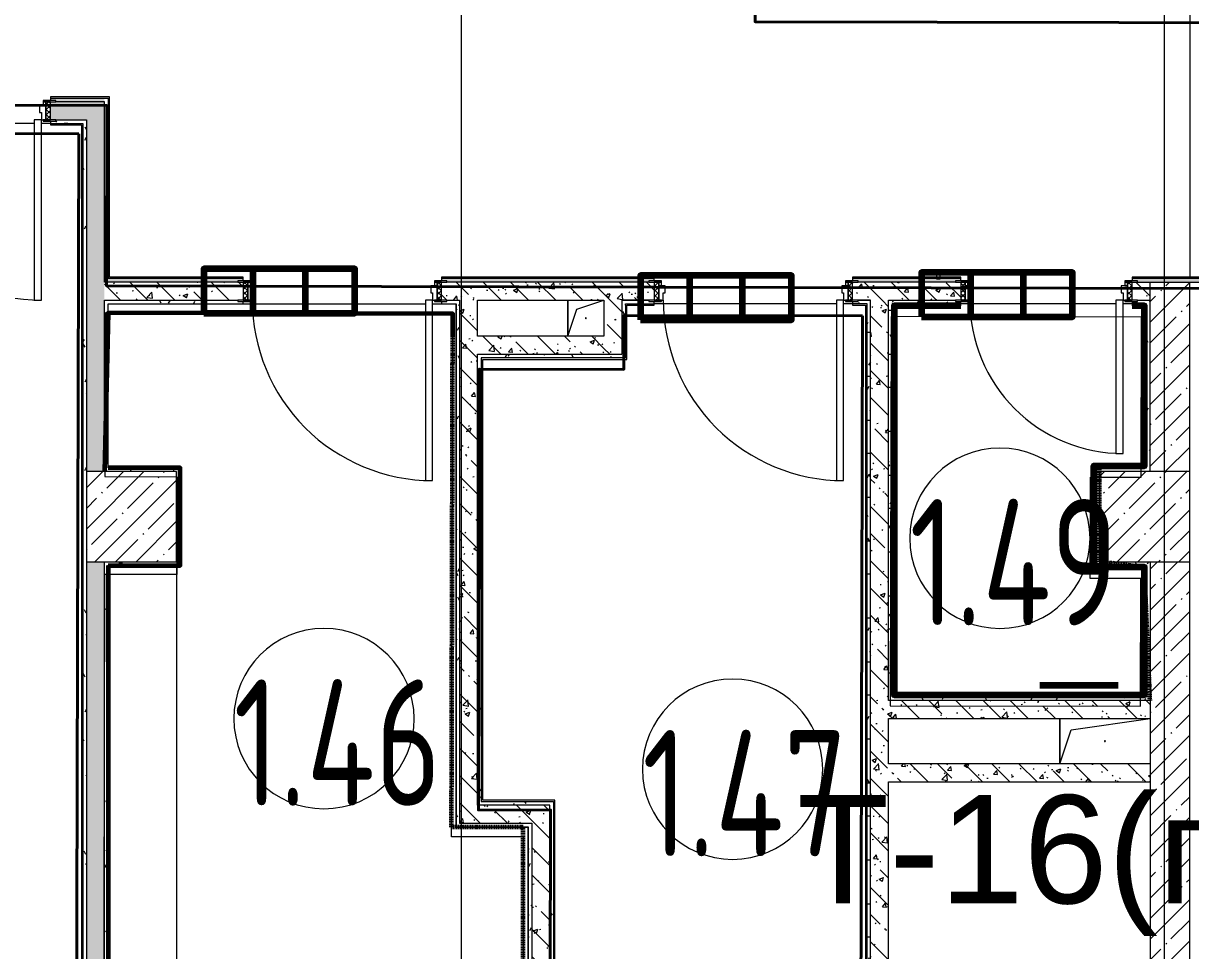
# Model space of a CAD drawing. Header units: millimetres. Extents: x -249154 to 415037, y -45458 to 354837.
# Drawn here: x 78295 to 84770, y 16307 to 21449 of the extents above; entities that cross this region are included whole.
import ezdxf

# ---------------------------------------------------------------- set-up
doc = ezdxf.new("R2010")
doc.units = ezdxf.units.MM
doc.linetypes.add('200_ШТРИХ__ш1_п0_6_', pattern=[320, 200, -120])
for name, color, linetype, lineweight in [('0) НЗ Ремонт штукатурка', 6, 'Continuous', 60), ('1) FK9 Плитка кухня', 102, 'Continuous', 40), ('3.3) Шпаклевка баз. фин. WD5-13', 160, 'Continuous', 140), ('501 заделка отвертсии ком', 5, 'Continuous', 158), ('666 покраска FK1', 211, 'Continuous', 60), ('818 плитка FK12', 142, 'Continuous', 158), ('923 Люки', 170, 'Continuous', 120), ('A-AREA-BNDY', 7, 'Continuous', 5), ('A-AREA-IDEN', 7, 'Continuous', 9), ('A-DOOR-2', 7, 'Continuous', 5), ('A-DOOR-FRAM-2', 7, 'Continuous', 5), ('A-FLOR', 7, 'Continuous', 9), ('A-GENM', 7, 'Continuous', 9), ('A-WALL', 7, 'Continuous', 5), ('I-WALL', 7, 'Continuous', 5), ('S-COLS', 7, 'Continuous', 9), ('S-COLS-1', 7, 'Continuous', 5), ('Оси', 7, 'Continuous', 9)]:
    doc.layers.add(name, color=color, linetype=linetype, lineweight=lineweight)
for name, color, linetype, lineweight, true_color in [('A-DOOR-1', 7, 'Continuous', 5, 0xc0c0c0), ('A-DOOR-FRAM-1', 7, 'Continuous', 5, 0xc0c0c0), ('A-WALL-1', 9, 'Continuous', 5, 0x808080), ('A-WALL-FNSH-1', 9, 'Continuous', 5, 0x808080)]:
    doc.layers.add(name, color=color, linetype=linetype, lineweight=lineweight, true_color=true_color)
doc.styles.get("Standard").update_dxf_attribs({"font": 'arial.ttf'})
doc.styles.add('СПДС', font='ГОСТ тип А.ttf', dxfattribs={"width": 0.9})
pattern_1 = [(135, (64.7, -136.06), (-150.8683, -150.8683), [213.36, -35.56, 7.112, -35.56]), (135, (64.7, 14.71), (-150.8683, -150.8683), []), (50, (64.7, -136.06), (255.05767, -22.3145), [26.67, -293.37]), (355, (64.7, -136.06), (-49.3404, 267.4791), [21.336, -234.696]), (100.451, (85.96, -137.92), (205.7195, 245.16356), [22.666, -249.326]), (46.184, (64.7, -64.94), (379.511, -58.86), [40.005, -440.055]), (96.636, (96.33, -69.85), (332.3634, 346.3991), [33.999, -373.989]), (351.184, (64.7, -64.94), (332.3669, 346.3953), [32.004, -352.044]), (21, (100.26, -82.72), (212.26017, -143.1711), [26.67, -293.37]), (326, (100.26, -82.72), (86.5224, 257.8632), [21.336, -234.696]), (71.451, (117.95, -94.65), (298.78395, 114.6901), [22.666, -249.326]), (37.5, (64.7, -136.06), (4.32385, 118.37751), [6.706, -225.146, 6.706, -231.546, -235.585]), (37.5, (64.7, -136.06), (4.32385, 118.37751), [-470.103, 6.706, -228.879]), (7.5, (64.7, -136.06), (93.54758, 140.2533), [6.706, -129.134, 6.706, -219.812, -89.789]), (7.5, (64.7, -136.06), (93.54758, 140.2533), [-362.356, 6.706, -83.083]), (327.5, (-14.6, -136.06), (189.82734, -8.02019), [6.706, -82.194, 6.706, -270.662, -368.046]), (327.5, (-14.6, -136.06), (189.82734, -8.02019), [-366.268, 6.706, -361.34]), (317.5, (-50.16, -136.06), (207.38114, 35.59764), [6.706, -108.864, 6.706, -177.495, -261.366]), (317.5, (-50.16, -136.06), (207.38114, 35.59764), [-299.771, 6.706, -254.66])]
pattern_2 = [(45, (64.7, -136.06), (-114.04925, 114.04925), []), (45, (178.75, -136.06), (-114.04925, 114.04925), [201.612, -40.322, 6.706, -33.617])]
pattern_3 = [(135, (1751.41, 114.685), (-14.14214, -14.14214), []), (225, (1751.41, 114.685), (14.14214, -14.14214), [])]
pattern_4 = [(45, (-371.384, 114.685), (-14.1421, 14.1421), []), (135, (-371.384, 114.685), (-14.1421, -14.1421), [])]
pattern_5 = [(0, (64.7, -136.06), (243.84, 60.96), [20.117, -162.763, 20.117, -162.763, -975.36]), (0, (64.7, -136.06), (243.84, 60.96), [-365.76, 20.117, -345.643, 20.117, -162.763, -426.72]), (0, (64.7, -136.06), (243.84, 60.96), [-914.4, 20.117, -101.803, 20.117, -284.683]), (120, (156.14, -105.58), (-174.71291, 180.691634), [20.117, -162.763, 20.117, -162.763, -975.36]), (120, (156.14, -105.58), (-174.71291, 180.691634), [-365.76, 20.117, -345.643, 20.117, -162.763, -426.72]), (120, (156.14, -105.58), (-174.71291, 180.691634), [-914.4, 20.117, -101.803, 20.117, -284.683]), (240, (186.62, 16.34), (-69.12709, -241.651634), [20.117, -162.763, 20.117, -162.763, -975.36]), (240, (186.62, 16.34), (-69.12709, -241.651634), [-365.76, 20.117, -345.643, 20.117, -162.763, -426.72]), (240, (186.62, 16.34), (-69.12709, -241.651634), [-914.4, 20.117, -101.803, 20.117, -284.683])]

# ---------------------------------------------------------------- blocks, each defined once
blk = doc.blocks.new('110_Дверь_СКБ_1Ст_Внутренняя1 - Д-11п 1100x2100h_кладовые _все__ коридор _между помещениями блока столовой__ моечные _все_ 2-32102277-Объем проектирования 1 этажа')
at = {"layer": 'A-DOOR-2'}
h = blk.add_hatch(dxfattribs=at)
h.set_pattern_fill('FP_44', color=256, style=0, pattern_type=2)
h.set_pattern_definition(pattern_3)
h.paths.add_polyline_path([(537.5, -50), (562.5, -50), (562.5, 50), (537.5, 50)])
at = {"layer": 'A-DOOR-FRAM-2'}
h = blk.add_hatch(dxfattribs=at)
h.set_pattern_fill('FP_45', color=256, style=0, pattern_type=2)
h.set_pattern_definition(pattern_4)
h.paths.add_polyline_path([(-512.5, -50), (-512.5, 50), (-537.5, 50), (-537.5, -50)])
at = {"layer": 'A-DOOR-1'}
for p, q in [((-487.5, 1050), (-487.5, 50)), ((-447.5, 1050), (-487.5, 1050)), ((-447.5, 50), (-447.5, 1050)), ((-487.5, 50), (-447.5, 50))]:
    blk.add_line(p, q, dxfattribs=at)
blk.add_arc((-487.5, 50), 1000, 360, 90, dxfattribs=at)
at = {"layer": 'A-DOOR-FRAM-1'}
for p, q in [((-497.5, 58), (-567.5, 58)), ((-567.5, 58), (-567.5, 50)), ((-567.5, 50), (-497.5, 50)), ((-512.5, 50), (-537.5, 50)), ((-537.5, 50), (-537.5, -50)), ((-487.5, 50), (-512.5, 50)), ((-512.5, 50), (-512.5, -30)), ((-512.5, -50), (-512.5, 50)), ((-497.5, 50), (-512.5, 50)), ((-512.5, 50), (-512.5, 49)), ((-512.5, 49), (-497.5, 49)), ((-497.5, 50), (-497.5, 58)), ((-497.5, 49), (-497.5, 50)), ((-487.5, 10), (-487.5, 50)), ((-477.5, 10), (-487.5, 10)), ((-477.5, -30), (-477.5, 10)), ((512.5, 10), (502.5, 10)), ((502.5, 10), (502.5, -30)), ((512.5, 50), (512.5, 10)), ((537.5, 50), (512.5, 50)), ((592.5, 58), (522.5, 58)), ((522.5, 58), (522.5, 50)), ((537.5, 50), (522.5, 50)), ((522.5, 50), (522.5, 49)), ((522.5, 50), (592.5, 50)), ((522.5, 49), (537.5, 49)), ((537.5, -30), (537.5, 50)), ((562.5, 50), (537.5, 50)), ((537.5, 50), (537.5, -50)), ((537.5, 49), (537.5, 50)), ((562.5, -50), (562.5, 50)), ((592.5, 50), (592.5, 58)), ((-497.5, -50), (-567.5, -50)), ((-567.5, -50), (-567.5, -58)), ((-567.5, -58), (-497.5, -58)), ((-537.5, -50), (-512.5, -50)), ((-512.5, -30), (-477.5, -30)), ((-497.5, -30), (-512.5, -30)), ((-512.5, -30), (-512.5, -50)), ((-512.5, -50), (-497.5, -50)), ((-497.5, -50), (-497.5, -30)), ((-497.5, -58), (-497.5, -50)), ((502.5, -30), (537.5, -30)), ((537.5, -30), (522.5, -30)), ((522.5, -30), (522.5, -50)), ((522.5, -50), (537.5, -50)), ((592.5, -50), (522.5, -50)), ((522.5, -50), (522.5, -58)), ((522.5, -58), (592.5, -58)), ((537.5, -50), (537.5, -30)), ((537.5, -50), (562.5, -50)), ((592.5, -58), (592.5, -50))]:
    blk.add_line(p, q, dxfattribs=at)
blk = doc.blocks.new('110_Дверь_СКБ_1Ст_Внутренняя1 - Д-11п 1100x2100h_кладовые _все__ коридор _между помещениями блока столовой__ моечные _все_ 2-V47-Объем проектирования 1 этажа')
at = {"layer": 'A-DOOR-2'}
h = blk.add_hatch(dxfattribs=at)
h.set_pattern_fill('FP_44', color=256, style=0, pattern_type=2)
h.set_pattern_definition(pattern_3)
h.paths.add_polyline_path([(537.5, 50), (537.5, -50), (562.5, -50), (562.5, 50)])
at = {"layer": 'A-DOOR-FRAM-2'}
h = blk.add_hatch(dxfattribs=at)
h.set_pattern_fill('FP_45', color=256, style=0, pattern_type=2)
h.set_pattern_definition(pattern_4)
h.paths.add_polyline_path([(-512.5, 50), (-537.5, 50), (-537.5, -50), (-512.5, -48.8), (-512.5, -32.4)])
at = {"layer": 'A-DOOR-1'}
for p, q in [((-487.5, 1050), (-487.5, 50)), ((-447.5, 1050), (-487.5, 1050)), ((-447.5, 50), (-447.5, 1050)), ((-487.5, 50), (-447.5, 50))]:
    blk.add_line(p, q, dxfattribs=at)
blk.add_arc((-487.5, 50), 1000, 360, 90, dxfattribs=at)
at = {"layer": 'A-DOOR-FRAM-1'}
for p, q in [((-497.5, 58), (-567.5, 58)), ((-567.5, 58), (-567.5, 50)), ((-567.5, 50), (-497.5, 50)), ((-512.5, 50), (-537.5, 50)), ((-537.5, 50), (-537.5, -50)), ((-487.5, 50), (-512.5, 50)), ((-512.5, 50), (-512.5, -30)), ((-512.5, -50), (-512.5, 50)), ((-497.5, 50), (-512.5, 50)), ((-512.5, 50), (-512.5, 49)), ((-512.5, 49), (-497.5, 49)), ((-497.5, 50), (-497.5, 58)), ((-497.5, 49), (-497.5, 50)), ((-487.5, 10), (-487.5, 50)), ((-477.5, 10), (-487.5, 10)), ((-477.5, -30), (-477.5, 10)), ((512.5, 10), (502.5, 10)), ((502.5, 10), (502.5, -30)), ((512.5, 50), (512.5, 10)), ((537.5, 50), (512.5, 50)), ((592.5, 58), (522.5, 58)), ((522.5, 58), (522.5, 50)), ((537.5, 50), (522.5, 50)), ((522.5, 50), (522.5, 49)), ((522.5, 50), (592.5, 50)), ((522.5, 49), (537.5, 49)), ((537.5, -30), (537.5, 50)), ((562.5, 50), (537.5, 50)), ((537.5, 50), (537.5, -50)), ((537.5, 49), (537.5, 50)), ((562.5, -50), (562.5, 50)), ((592.5, 50), (592.5, 58)), ((-497.5, -50), (-567.5, -50)), ((-567.5, -50), (-567.5, -58)), ((-567.5, -58), (-497.5, -58)), ((-537.5, -50), (-512.5, -50)), ((-512.5, -30), (-477.5, -30)), ((-497.5, -30), (-512.5, -30)), ((-512.5, -30), (-512.5, -50)), ((-512.5, -50), (-497.5, -50)), ((-497.5, -50), (-497.5, -30)), ((-497.5, -58), (-497.5, -50)), ((502.5, -30), (537.5, -30)), ((537.5, -30), (522.5, -30)), ((522.5, -30), (522.5, -50)), ((522.5, -50), (537.5, -50)), ((592.5, -50), (522.5, -50)), ((522.5, -50), (522.5, -58)), ((522.5, -58), (592.5, -58)), ((537.5, -50), (537.5, -30)), ((537.5, -50), (562.5, -50)), ((592.5, -58), (592.5, -50))]:
    blk.add_line(p, q, dxfattribs=at)
blk = doc.blocks.new('110_Дверь_СКБ_1Ст_Внутренняя1 - Д-7_п__950x2100h_Туалет-V79-Объем проектирования 1 этажа')
at = {"layer": 'A-DOOR-2'}
h = blk.add_hatch(dxfattribs=at)
h.set_pattern_fill('FP_48', color=256, style=0, pattern_type=2)
h.set_pattern_definition([(135, (1826.41, 114.685), (-14.14214, -14.14214), []), (225, (1826.41, 114.685), (14.14214, -14.14214), [])])
h.paths.add_polyline_path([(462.5, 50), (462.5, -50), (487.5, -50), (487.5, 50)])
at = {"layer": 'A-DOOR-FRAM-2'}
h = blk.add_hatch(dxfattribs=at)
h.set_pattern_fill('FP_49', color=256, style=0, pattern_type=2)
h.set_pattern_definition([(45, (-296.384, 114.685), (-14.1421, 14.1421), []), (135, (-296.384, 114.685), (-14.1421, -14.1421), [])])
h.paths.add_polyline_path([(-462.5, 50), (-462.5, -50), (-437.5, -50), (-437.5, 50), (-455.9, 50)])
at = {"layer": 'A-DOOR-1'}
for p, q in [((-412.5, 900), (-412.5, 50)), ((-372.5, 900), (-412.5, 900)), ((-372.5, 50), (-372.5, 900)), ((-412.5, 50), (-372.5, 50))]:
    blk.add_line(p, q, dxfattribs=at)
blk.add_arc((-412.5, 50), 850, 360, 90, dxfattribs=at)
at = {"layer": 'A-DOOR-FRAM-1'}
for p, q in [((-422.5, 58), (-492.5, 58)), ((-492.5, 58), (-492.5, 50)), ((-492.5, 50), (-422.5, 50)), ((-437.5, 50), (-462.5, 50)), ((-462.5, 50), (-462.5, -50)), ((-412.5, 50), (-437.5, 50)), ((-437.5, 50), (-437.5, -30)), ((-437.5, -50), (-437.5, 50)), ((-422.5, 50), (-437.5, 50)), ((-437.5, 50), (-437.5, 49)), ((-437.5, 49), (-422.5, 49)), ((-422.5, 50), (-422.5, 58)), ((-422.5, 49), (-422.5, 50)), ((-412.5, 10), (-412.5, 50)), ((-402.5, 10), (-412.5, 10)), ((-402.5, -30), (-402.5, 10)), ((437.5, 10), (427.5, 10)), ((427.5, 10), (427.5, -30)), ((437.5, 50), (437.5, 10)), ((462.5, 50), (437.5, 50)), ((517.5, 58), (447.5, 58)), ((447.5, 58), (447.5, 50)), ((462.5, 50), (447.5, 50)), ((447.5, 50), (447.5, 49)), ((447.5, 50), (517.5, 50)), ((447.5, 49), (462.5, 49)), ((462.5, -30), (462.5, 50)), ((487.5, 50), (462.5, 50)), ((462.5, 50), (462.5, -50)), ((462.5, 49), (462.5, 50)), ((487.5, -50), (487.5, 50)), ((517.5, 50), (517.5, 58)), ((-422.5, -50), (-492.5, -50)), ((-492.5, -50), (-492.5, -58)), ((-492.5, -58), (-422.5, -58)), ((-462.5, -50), (-437.5, -50)), ((-437.5, -30), (-402.5, -30)), ((-422.5, -30), (-437.5, -30)), ((-437.5, -30), (-437.5, -50)), ((-437.5, -50), (-422.5, -50)), ((-422.5, -50), (-422.5, -30)), ((-422.5, -58), (-422.5, -50)), ((427.5, -30), (462.5, -30)), ((462.5, -30), (447.5, -30)), ((447.5, -30), (447.5, -50)), ((447.5, -50), (462.5, -50)), ((517.5, -50), (447.5, -50)), ((447.5, -50), (447.5, -58)), ((447.5, -58), (517.5, -58)), ((462.5, -50), (462.5, -30)), ((462.5, -50), (487.5, -50)), ((517.5, -58), (517.5, -50))]:
    blk.add_line(p, q, dxfattribs=at)
blk = doc.blocks.new('GM_Отверстие прямоугольное _в плите_ - Отверстие-V123-Объем проектирования 1 этажа')
at = {"layer": 'A-GENM'}
for p, q in [((-250, -125), (-250, 125)), ((-250, 125), (-250, -125)), ((-187.5, 62.5), (250, 125)), ((-250, -125), (-187.5, 62.5))]:
    blk.add_line(p, q, dxfattribs=at)
for start, end in [(360, 180), (180, 360)]:
    blk.add_arc((0, 0), 2.5, start, end, dxfattribs=at)
blk = doc.blocks.new('BSC_Колонна _Прямоугольная - 500х500-V134-Объем проектирования 1 этажа')
at = {"layer": 'S-COLS-1'}
h = blk.add_hatch(dxfattribs=at)
h.set_pattern_fill('FP_136', color=256, style=0, pattern_type=2)
h.set_pattern_definition([(45, (-78830, -18850), (-114.04925, 114.04925), []), (45, (-78715.95, -18850), (-114.04925, 114.04925), [201.613, -40.323, 6.706, -33.617])])
h.paths.add_polyline_path([(-250, -250), (250, -250), (250, 250), (-250, 250), (-250, -101)])
for p, q in [((250, 250), (-250, 250)), ((-250, 250), (-250, -250)), ((250, -250), (250, 250)), ((-250, -250), (250, -250))]:
    blk.add_line(p, q, dxfattribs=at)
blk = doc.blocks.new('BSC_Колонна _Прямоугольная - 500х500-V135-Объем проектирования 1 этажа')
at = {"layer": 'S-COLS-1'}
h = blk.add_hatch(dxfattribs=at)
h.set_pattern_fill('FP_137', color=256, style=0, pattern_type=2)
h.set_pattern_definition([(45, (-84450, -18850), (-114.04925, 114.04925), []), (45, (-84335.95, -18850), (-114.04925, 114.04925), [201.613, -40.323, 6.706, -33.617])])
h.paths.add_polyline_path([(-250, -250), (250, -250), (250, 250), (-250, 250), (-250, 222.4)])
for p, q in [((250, 250), (-250, 250)), ((-250, 250), (-250, -250)), ((250, -250), (250, 250)), ((-250, -250), (250, -250))]:
    blk.add_line(p, q, dxfattribs=at)
blk = doc.blocks.new('GM_Отверстие прямоугольное _в плите_ - Отверстие-V198-Объем проектирования 1 этажа')
at = {"layer": 'A-GENM'}
for p, q in [((-100, -100), (-100, 100)), ((-100, 100), (-100, -100)), ((-50, 50), (100, 100)), ((-100, -100), (-50, 50))]:
    blk.add_line(p, q, dxfattribs=at)
for start, end in [(360, 180), (180, 360)]:
    blk.add_arc((0, 0), 2.5, start, end, dxfattribs=at)
blk = doc.blocks.new('Марка_Помещения - Номер-25198446-Объем проектирования 1 этажа')
at = {"layer": 'A-AREA-IDEN'}
for start, end in [(360, 180), (180, 360)]:
    blk.add_arc((0, 0), 2.5, start, end, dxfattribs=at)

msp = doc.modelspace()

# ---------------------------------------------------------------- hatches: boundary and pattern name
at = {"layer": 'I-WALL'}
h = msp.add_hatch(dxfattribs=at)
h.set_pattern_fill('FP_191', color=256, style=0, pattern_type=2)
h.set_pattern_definition(pattern_5)
h.paths.add_polyline_path([(78644.5, 21013.9), (78744.5, 21013.9), (78744.5, 21033.9), (78444.5, 21033.9), (78444.5, 21021.9), (78474.5, 21021.9), (78474.5, 21013.9), (78624.5, 21013.9)])
h.paths.add_polyline_path([(76333.1, 21013.9), (77314.5, 21013.9), (77314.5, 21021.9), (77344.5, 21021.9), (77344.5, 21033.9), (76234.5, 21033.9), (76234.5, 21021.9), (76239.5, 21021.9), (76239.5, 21013.9)])
h.paths.add_polyline_path([(71949.1, 21013.9), (74779.5, 21013.9), (74779.5, 21021.9), (74784.5, 21021.9), (74784.5, 21033.9), (70274.7, 21033.9), (70274.7, 21021.9), (70279.7, 21021.9), (70279.7, 21013.9), (71633.6, 21013.9)])
h.paths.add_polyline_path([(68499.7, 21013.9), (69119.7, 21013.9), (69119.7, 21021.9), (69124.7, 21021.9), (69124.7, 21033.9), (68359.7, 21033.9), (68359.7, 21021.9), (68364.7, 21021.9), (68364.7, 21013.9), (68479.7, 21013.9)])
h.paths.add_polyline_path([(67025.6, 21013.9), (67204.7, 21014.1), (67204.7, 21021.9), (67209.7, 21021.9), (67209.7, 21033.9), (66324.7, 21033.9), (66324.7, 21013.9), (66844.7, 21013.9)])
h = msp.add_hatch(dxfattribs=at)
h.set_pattern_fill('FP_41', color=256, style=0, pattern_type=2)
h.set_pattern_definition(pattern_1)
h.paths.add_polyline_path([(78474.5, 20913.9), (78644.5, 20913.9), (78644.5, 21013.9), (78444.5, 21013.9), (78444.5, 20913.9)])
h.paths.add_polyline_path([(76239.5, 20913.9), (77344.5, 20913.9), (77344.5, 21013.9), (76209.5, 21013.9), (76209.5, 20913.9), (76234.5, 20913.9)])
h.paths.add_polyline_path([(70274.7, 20913.9), (70374.7, 20913.9), (70374.7, 21013.9), (70249.7, 21013.8), (70249.7, 20913.9)])
h.paths.add_polyline_path([(70874.7, 20913.9), (74809.5, 20913.9), (74809.5, 21013.9), (70874.7, 21013.9), (70874.7, 20928.2)])
h.paths.add_polyline_path([(69149.7, 20913.9), (69149.7, 21013.9), (68334.7, 21013.9), (68334.7, 20913.9), (69124.7, 20913.9)])
h = msp.add_hatch(dxfattribs=at)
h.set_pattern_fill('FP_41', color=256, style=0, pattern_type=2)
h.set_pattern_definition(pattern_1)
h.paths.add_polyline_path([(78644.5, 15013.9), (78644.7, 15014.7), (78644.7, 15513.9), (78744.5, 15513.9), (78744.5, 18463.9), (78644.7, 18463.9), (78644.7, 18963.9), (78744.5, 18963.9), (78744.5, 21013.9), (78644.5, 21013.9), (78644.5, 15189.3)])
h = msp.add_hatch(dxfattribs=at)
h.set_pattern_fill('FP_191', color=256, style=0, pattern_type=2)
h.set_pattern_definition(pattern_5)
h.paths.add_polyline_path([(78744.5, 20033.9), (78764.5, 20033.9), (78764.5, 21033.9), (78744.5, 21033.9), (78744.5, 20041.9)])
h = msp.add_hatch(dxfattribs=at)
h.set_pattern_fill('FP_191', color=256, style=0, pattern_type=2)
h.set_pattern_definition(pattern_5)
h.paths.add_polyline_path([(78624.5, 20893.9), (78624.4, 20913.9), (78474.5, 20913.9), (78474.5, 20905.9), (78444.5, 20905.9), (78444.5, 20893.9), (78624.5, 20893.9)])
h.paths.add_polyline_path([(77106.8, 20893.9), (77344.5, 20893.9), (77344.5, 20905.9), (77314.5, 20905.9), (77314.5, 20913.9), (76864.2, 20913.9), (76864.2, 20893.9), (76884.5, 20893.9)])
h = msp.add_hatch(dxfattribs=at)
h.set_pattern_fill('FP_191', color=256, style=0, pattern_type=2)
h.set_pattern_definition(pattern_5)
h.paths.add_polyline_path([(78644.5, 15833.9), (78644.5, 20913.9), (78624.5, 20913.9), (78624.5, 15833.9)])
h = msp.add_hatch(dxfattribs=at)
h.set_pattern_fill('FP_191', color=256, style=0, pattern_type=2)
h.set_pattern_definition(pattern_5)
h.paths.add_polyline_path([(86734.7, 20013.9), (86854.7, 20013.9), (86854.7, 20033.9), (86734.7, 20033.9), (86734.7, 20023.9)])
h.paths.add_polyline_path([(85404.3, 20013.9), (85634.7, 20013.9), (85632.5, 20033.9), (84444.7, 20033.9), (84444.7, 20021.9), (84474.7, 20021.9), (84474.7, 20013.9), (85274.7, 20013.9)])
h.paths.add_polyline_path([(83289.8, 20013.9), (83464.7, 20014.9), (83464.7, 20021.9), (83494.7, 20021.9), (83494.7, 20033.9), (82894.7, 20033.9), (82894.7, 20021.9), (82924.7, 20021.9), (82924.7, 20013.9), (83094.7, 20013.9)])
h.paths.add_polyline_path([(81764.7, 20013.9), (81764.7, 20021.9), (81794.7, 20021.9), (81794.7, 20033.9), (80614.7, 20033.9), (80614.7, 20021.9), (80644.7, 20021.9), (80644.7, 20013.9), (81614.7, 20013.9)])
h.paths.add_polyline_path([(79169.8, 20013.9), (79484.7, 20014.7), (79484.7, 20021.9), (79514.7, 20021.9), (79514.7, 20033.9), (78744.5, 20033.9), (78744.5, 20013.9), (79000.5, 20013.9)])
h = msp.add_hatch(dxfattribs=at)
h.set_pattern_fill('FP_41', color=256, style=0, pattern_type=2)
h.set_pattern_definition(pattern_1)
h.paths.add_polyline_path([(80644.7, 19913.9), (81514.7, 19913.9), (81514.7, 20013.9), (80614.7, 20013.9), (80614.7, 19913.9)])
h.paths.add_polyline_path([(79484.7, 19913.9), (79514.7, 19913.9), (79514.7, 20013.9), (78744.5, 20013.9), (78744.5, 19913.9), (79164.7, 19913.9)])
h = msp.add_hatch(dxfattribs=at)
h.set_pattern_fill('FP_41', color=256, style=0, pattern_type=2)
h.set_pattern_definition(pattern_1)
h.paths.add_polyline_path([(81514.7, 19613.9), (81614.7, 19613.9), (81614.7, 20013.9), (81514.7, 20013.9), (81514.7, 19713.9)])
h = msp.add_hatch(dxfattribs=at)
h.set_pattern_fill('FP_41', color=256, style=0, pattern_type=2)
h.set_pattern_definition(pattern_1)
h.paths.add_polyline_path([(84544.7, 19913.9), (84544.7, 20013.9), (84444.7, 20012.1), (84444.7, 19913.9), (84524.7, 19913.9)])
h.paths.add_polyline_path([(83464.7, 19913.9), (83494.7, 19913.9), (83494, 20013.9), (82894.7, 20013.9), (82894.7, 19913.9), (83296, 19913.9)])
h.paths.add_polyline_path([(81614.7, 19913.9), (81794.7, 19913.9), (81794.7, 20013.9), (81614.7, 20013.9), (81614.7, 19996.3)])
h = msp.add_hatch(dxfattribs=at)
h.set_pattern_fill('FP_1', color=256, style=0, pattern_type=2)
h.set_pattern_definition(pattern_2)
h.paths.add_polyline_path([(84764.7, 18963.9), (84764.7, 20013.9), (84544.7, 20013.9), (84544.7, 18963.9), (84711.2, 18963.9)])
h = msp.add_hatch(dxfattribs=at)
h.set_pattern_fill('FP_191', color=256, style=0, pattern_type=2)
h.set_pattern_definition(pattern_5)
h.paths.add_polyline_path([(78744.5, 19913.9), (78764.5, 19893.9), (78764.5, 19913.9), (78755.6, 19913.9)])
h.paths.add_polyline_path([(78744.5, 18963.9), (78764.5, 18963.9), (78763.6, 19893.9), (78744.5, 19913.9), (78744.5, 18983.9)])
h = msp.add_hatch(dxfattribs=at)
h.set_pattern_fill('FP_191', color=256, style=0, pattern_type=2)
h.set_pattern_definition(pattern_5)
h.paths.add_polyline_path([(79164.7, 19893.9), (79514.7, 19893.9), (79514.7, 19905.9), (79484.7, 19905.9), (79484.7, 19913.9), (78764.5, 19913.9), (78764.5, 19893.9), (78970, 19893.9)])
h.paths.add_polyline_path([(80644.7, 19893.9), (80693.7, 19893.9), (80694.6, 19913.9), (80644.7, 19913.9), (80644.7, 19905.9), (80614.7, 19905.9), (80614.7, 19893.9)])
h = msp.add_hatch(dxfattribs=at)
h.set_pattern_fill('FP_191', color=256, style=0, pattern_type=2)
h.set_pattern_definition(pattern_5)
h.paths.add_polyline_path([(80714.7, 17013.9), (80714.7, 19913.9), (80694.7, 19913.9), (80694.7, 17013.9)])
h = msp.add_hatch(dxfattribs=at)
h.set_pattern_fill('FP_41', color=256, style=0, pattern_type=2)
h.set_pattern_definition(pattern_1)
h.paths.add_polyline_path([(80714.7, 17113.9), (80814.7, 17113.9), (80814.7, 19913.9), (80714.7, 19913.9), (80714.7, 17133.9)])
h = msp.add_hatch(dxfattribs=at)
h.set_pattern_fill('FP_191', color=256, style=0, pattern_type=2)
h.set_pattern_definition(pattern_5)
h.paths.add_polyline_path([(81634.7, 19593.9), (81634.7, 19913.9), (81614.7, 19913.9), (81614.7, 19593.9)])
h = msp.add_hatch(dxfattribs=at)
h.set_pattern_fill('FP_191', color=256, style=0, pattern_type=2)
h.set_pattern_definition(pattern_5)
h.paths.add_polyline_path([(81655.6, 19893.9), (81794.7, 19893.9), (81794.7, 19905.9), (81764.7, 19905.9), (81764.7, 19913.9), (81634.7, 19913.9), (81635.3, 19893.9)])
h.paths.add_polyline_path([(82974.7, 19893.9), (82974.6, 19913.9), (82924.7, 19913.9), (82923.5, 19905.9), (82894.7, 19905.9), (82894.7, 19893.9), (82966.7, 19893.9)])
h = msp.add_hatch(dxfattribs=at)
h.set_pattern_fill('FP_191', color=256, style=0, pattern_type=2)
h.set_pattern_definition(pattern_5)
h.paths.add_polyline_path([(82994.7, 15133.9), (82994.7, 19913.9), (82974.7, 19913.9), (82974.7, 15133.9)])
h = msp.add_hatch(dxfattribs=at)
h.set_pattern_fill('FP_41', color=256, style=0, pattern_type=2)
h.set_pattern_definition(pattern_1)
h.paths.add_polyline_path([(82994.7, 15113.9), (83094.7, 15113.9), (83094.7, 19913.9), (82994.7, 19913.9), (82994.7, 15133.9)])
h = msp.add_hatch(dxfattribs=at)
h.set_pattern_fill('FP_191', color=256, style=0, pattern_type=2)
h.set_pattern_definition(pattern_5)
h.paths.add_polyline_path([(83094.7, 19893.9), (83494.7, 19893.9), (83494.7, 19905.9), (83464.7, 19905.9), (83464.7, 19913.9), (83094.7, 19913.9)])
h.paths.add_polyline_path([(84524.7, 19893.9), (84544.7, 19893.9), (84544.7, 19913.9), (84474.7, 19913.9), (84474.7, 19905.9), (84444.7, 19905.9), (84444.7, 19893.9), (84524.1, 19893.9)])
h = msp.add_hatch(dxfattribs=at)
h.set_pattern_fill('FP_191', color=256, style=0, pattern_type=2)
h.set_pattern_definition(pattern_5)
h.paths.add_polyline_path([(83094.7, 17693.9), (83114.7, 17693.9), (83114.7, 19893.9), (83094.7, 19893.9), (83094.7, 17701)])
h = msp.add_hatch(dxfattribs=at)
h.set_pattern_fill('FP_191', color=256, style=0, pattern_type=2)
h.set_pattern_definition(pattern_5)
h.paths.add_polyline_path([(84524.8, 18983.9), (84544.7, 18983.9), (84544.7, 19893.9), (84524.7, 19893.9), (84524.7, 18983.9)])
h = msp.add_hatch(dxfattribs=at)
h.set_pattern_fill('FP_41', color=256, style=0, pattern_type=2)
h.set_pattern_definition(pattern_1)
h.paths.add_polyline_path([(81514.7, 19613.9), (81514.7, 19713.9), (80814.7, 19713.9), (80814.7, 19613.9), (81238.7, 19613.9)])
h = msp.add_hatch(dxfattribs=at)
h.set_pattern_fill('FP_191', color=256, style=0, pattern_type=2)
h.set_pattern_definition(pattern_5)
h.paths.add_polyline_path([(81514.7, 19593.9), (81614.7, 19593.9), (81614.7, 19613.9), (80814.7, 19613.9), (80814.7, 19593.9), (81238.7, 19593.9)])
h = msp.add_hatch(dxfattribs=at)
h.set_pattern_fill('FP_191', color=256, style=0, pattern_type=2)
h.set_pattern_definition(pattern_5)
h.paths.add_polyline_path([(80814.7, 17113.9), (80834.7, 17113.9), (80834.7, 19593.9), (80814.7, 19593.9), (80814.7, 17133.9)])
h = msp.add_hatch(dxfattribs=at)
h.set_pattern_fill('FP_191', color=256, style=0, pattern_type=2)
h.set_pattern_definition(pattern_5)
h.paths.add_polyline_path([(79164.7, 18963.9), (79164.7, 18983.9), (78765.5, 18983.9), (78765.5, 18963.9), (79144.7, 18963.9)])
h = msp.add_hatch(dxfattribs=at)
h.set_pattern_fill('FP_191', color=256, style=0, pattern_type=2)
h.set_pattern_definition(pattern_5)
h.paths.add_polyline_path([(84264.7, 18463.9), (84264.7, 18983.9), (84244.7, 18983.9), (84244.7, 18463.9)])
h = msp.add_hatch(dxfattribs=at)
h.set_pattern_fill('FP_191', color=256, style=0, pattern_type=2)
h.set_pattern_definition(pattern_5)
h.paths.add_polyline_path([(84327.5, 18963.9), (84544.7, 18963.9), (84544.7, 18983.9), (84264.7, 18983.9), (84264.7, 18963.9), (84269.5, 18963.9)])
h = msp.add_hatch(dxfattribs=at)
h.set_pattern_fill('FP_191', color=256, style=0, pattern_type=2)
h.set_pattern_definition(pattern_5)
h.paths.add_polyline_path([(79164.7, 18443.9), (79164.7, 18963.9), (79144.7, 18963.9), (79144.7, 18443.9)])
h = msp.add_hatch(dxfattribs=at)
h.set_pattern_fill('FP_191', color=256, style=0, pattern_type=2)
h.set_pattern_definition(pattern_5)
h.paths.add_polyline_path([(78764.5, 18443.9), (79144.7, 18443.9), (79144.7, 18463.9), (78744.5, 18463.9), (78744.5, 18443.9)])
h = msp.add_hatch(dxfattribs=at)
h.set_pattern_fill('FP_191', color=256, style=0, pattern_type=2)
h.set_pattern_definition(pattern_5)
h.paths.add_polyline_path([(84513.7, 18443.9), (84524.7, 18443.9), (84524.2, 18463.9), (84244.7, 18463.9), (84244.7, 18443.9), (84327.5, 18443.9)])
h = msp.add_hatch(dxfattribs=at)
h.set_pattern_fill('FP_191', color=256, style=0, pattern_type=2)
h.set_pattern_definition(pattern_5)
h.paths.add_polyline_path([(84544.7, 17713.9), (84544.7, 18463.9), (84524.7, 18463.9), (84524.7, 17713.9)])
h = msp.add_hatch(dxfattribs=at)
h.set_pattern_fill('FP_1', color=256, style=0, pattern_type=2)
h.set_pattern_definition(pattern_2)
h.paths.add_polyline_path([(84764.7, 15513.9), (84764.7, 18463.9), (84544.7, 18463.9), (84544.7, 15513.9)])
h = msp.add_hatch(dxfattribs=at)
h.set_pattern_fill('FP_191', color=256, style=0, pattern_type=2)
h.set_pattern_definition(pattern_5)
h.paths.add_polyline_path([(78744.5, 15513.9), (78764.5, 15513.9), (78764.5, 18442.9), (78744.5, 18443.9), (78744.5, 15533.9)])
h = msp.add_hatch(dxfattribs=at)
h.set_pattern_fill('FP_41', color=256, style=0, pattern_type=2)
h.set_pattern_definition(pattern_1)
h.paths.add_polyline_path([(84244.7, 17593.9), (84544.7, 17593.9), (84544.7, 17693.9), (83094.7, 17693.9), (83094.7, 17593.9), (83751.6, 17593.9)])
h = msp.add_hatch(dxfattribs=at)
h.set_pattern_fill('FP_191', color=256, style=0, pattern_type=2)
h.set_pattern_definition(pattern_5)
h.paths.add_polyline_path([(84544.7, 17693.9), (84544.7, 17713.9), (83114.7, 17713.9), (83114.7, 17693.9), (84524.7, 17693.9)])
h = msp.add_hatch(dxfattribs=at)
h.set_pattern_fill('FP_41', color=256, style=0, pattern_type=2)
h.set_pattern_definition(pattern_1)
h.paths.add_polyline_path([(84544.7, 17243.9), (84544.7, 17343.9), (83094.7, 17343.9), (83094.7, 17243.9), (84525.1, 17243.9)])
h = msp.add_hatch(dxfattribs=at)
h.set_pattern_fill('FP_41', color=256, style=0, pattern_type=2)
h.set_pattern_definition(pattern_1)
h.paths.add_polyline_path([(80714.7, 17013.9), (81214.7, 17013.9), (81214.7, 17113.9), (80714.7, 17113.9)])
h = msp.add_hatch(dxfattribs=at)
h.set_pattern_fill('FP_191', color=256, style=0, pattern_type=2)
h.set_pattern_definition(pattern_5)
h.paths.add_polyline_path([(81114.7, 17113.9), (81234.7, 17113.9), (81232.9, 17133.9), (80834.7, 17133.9), (80834.9, 17113.9), (81094.7, 17113.9)])
h = msp.add_hatch(dxfattribs=at)
h.set_pattern_fill('FP_191', color=256, style=0, pattern_type=2)
h.set_pattern_definition(pattern_5)
h.paths.add_polyline_path([(81234.7, 15113.9), (81232.9, 17113.9), (81214.7, 17113.9), (81214.7, 15113.9), (81232.9, 15113.9)])
h = msp.add_hatch(dxfattribs=at)
h.set_pattern_fill('FP_191', color=256, style=0, pattern_type=2)
h.set_pattern_definition(pattern_5)
h.paths.add_polyline_path([(80694.7, 16993.9), (81093.7, 16993.9), (81093.7, 17013.9), (80694.7, 17013.9)])
h = msp.add_hatch(dxfattribs=at)
h.set_pattern_fill('FP_191', color=256, style=0, pattern_type=2)
h.set_pattern_definition(pattern_5)
h.paths.add_polyline_path([(81114.7, 15533.9), (81114.7, 17013.9), (81094.7, 17013.9), (81094.7, 15533.9)])
h = msp.add_hatch(dxfattribs=at)
h.set_pattern_fill('FP_41', color=256, style=0, pattern_type=2)
h.set_pattern_definition(pattern_1)
h.paths.add_polyline_path([(81214.7, 15113.9), (81214.7, 17013.9), (81114.7, 17013.9), (81114.7, 15113.9)])

# ---------------------------------------------------------------- linework, layer by layer
at = {"layer": '0) НЗ Ремонт штукатурка', "linetype": '200_ШТРИХ__ш1_п0_6_', "ltscale": 0.03}
msp.add_lwpolyline([(79144.7, 15513.9), (81066.7, 15533.9), (81066.7, 16992.9), (80670.1, 16992.9), (80676.5, 19710.9)], dxfattribs=at)
at = {"layer": '0) НЗ Ремонт штукатурка', "color": 4, "linetype": '200_ШТРИХ__ш1_п0_6_', "ltscale": 0.03}
for points in [[(83125.7, 19360.9), (83125.7, 18788)], [(84544.7, 17693.9), (84513.7, 18432.9), (84264.7, 18463.9), (84264.7, 18994.9), (84524.7, 18994.9)]]:
    msp.add_lwpolyline(points, dxfattribs=at)
at = {"layer": '0) НЗ Ремонт штукатурка', "color": 3, "linetype": '200_ШТРИХ__ш1_п0_6_', "ltscale": 0.03}
msp.add_lwpolyline([(78765.5, 18442.9), (79164.7, 18442.9), (79164.7, 18984.9), (78765.5, 18984.9)], dxfattribs=at)
at = {"layer": '1) FK9 Плитка кухня', "flags": 128}
msp.add_lwpolyline([(66338.5, 21021.8), (78758.3, 20992.7), (78755.9, 19992.7), (85618.1, 19976.5), (85618, 19928.5), (86718, 19926), (86718.1, 19966), (86858.1, 19965.6), (86861.6, 21455.6), (86436.2, 21456.6), (86436.3, 21476.6), (85486.3, 21478.9), (85486.3, 21458.9), (85381.6, 21459.1), (85381.6, 21451.1), (82353.6, 21458.2), (82356, 22478.2), (68336, 22511.1)], dxfattribs=at)
for points in [[(78601.9, 20837), (76877.6, 20841.1), (76876.3, 20261.1), (76496.6, 20262), (76486.1, 15798), (78590.1, 15793)], [(82949.7, 19826.8), (81625.8, 19829.9), (81625, 19529.9), (80825, 19531.8), (80819.3, 17087.8), (81219.3, 17086.9), (81214.6, 15086.9), (82938.6, 15082.8)]]:
    msp.add_lwpolyline(points, close=True, dxfattribs=at)
at = {"layer": '3.3) Шпаклевка баз. фин. WD5-13', "ltscale": 0.5}
msp.add_lwpolyline([(83933.7, 17780), (84367.3, 17780)], dxfattribs=at)
at = {"layer": '501 заделка отвертсии ком', "ltscale": 0.5}
for points in [[(79295.4, 19841.7), (79860.7, 19841.7), (79860.7, 20087.6), (79295.4, 20087.6)], [(79567.3, 19841.7), (80132.6, 19841.7), (80132.6, 20087.6), (79567.3, 20087.6)], [(81718.5, 19804.9), (82283.8, 19804.9), (82283.8, 20050.7), (81718.5, 20050.7)], [(81990.5, 19804.9), (82555.8, 19804.9), (82555.8, 20050.7), (81990.5, 20050.7)], [(83277.7, 19822.4), (83843, 19822.4), (83843, 20068.2), (83277.7, 20068.2)], [(83549.6, 19822.4), (84115, 19822.4), (84115, 20068.2), (83549.6, 20068.2)]]:
    msp.add_lwpolyline(points, close=True, dxfattribs=at)
at = {"layer": '666 покраска FK1', "ltscale": 0.5}
for points in [[(80676.5, 19710.9), (80676.8, 19839.1), (78765.5, 19843.6), (78744.5, 18963.9)], [(78765.5, 18442.9), (78765.5, 15534.9), (79144.7, 15533.9)]]:
    msp.add_lwpolyline(points, dxfattribs=at)
at = {"layer": '666 покраска FK1', "linetype": '200_ШТРИХ__ш1_п0_6_', "ltscale": 0.03}
msp.add_lwpolyline([(79144.7, 15513.9), (81066.7, 15533.9), (81066.7, 16992.9), (80670.1, 16992.9), (80676.5, 19710.9)], dxfattribs=at)
at = {"layer": '666 покраска FK1', "ltscale": 0.03}
msp.add_lwpolyline([(78765.5, 18442.9), (79164.7, 18442.9), (79164.7, 18984.9), (78765.5, 18984.9)], dxfattribs=at)
at = {"layer": '818 плитка FK12'}
msp.add_lwpolyline([(83494.7, 19882.9), (83125.7, 19882.9), (83125.7, 17724.9), (84513.7, 17724.9), (84513.7, 18432.9), (84233.7, 18432.9), (84233.7, 18994.9), (84513.7, 18994.9), (84513.7, 19882.9), (84444.7, 19882.9)], dxfattribs=at)
at = {"layer": '923 Люки', "ltscale": 0.5}
msp.add_lwpolyline([(83237.3, 17724.9), (84022.2, 17724.9)], dxfattribs=at)
at = {"layer": 'A-AREA-BNDY', "flags": 128}
for points in [[(81066.5, 15480.2), (81070, 16938.2), (80670, 16939.2), (80676.8, 19839.1), (78748.6, 19843.7), (78746.5, 18935.7), (79146.6, 18934.7), (79145.4, 18392.7), (78745.2, 18393.7), (78738.4, 15485.7)], [(83108.7, 19823.4), (83103.7, 17665.4), (84491.7, 17662.2), (84493.3, 18370.2), (84213.3, 18370.8), (84214.7, 18932.8), (84494.7, 18932.2), (84496.7, 19820.2)]]:
    msp.add_lwpolyline(points, close=True, dxfattribs=at)
at = {"layer": 'A-FLOR'}
for p, q in [((84764.7, 21515.9), (84764.7, 20041.9)), ((78444.5, 21033.9), (78444.5, 21021.9)), ((78354.5, 20893.9), (77344.5, 20893.9)), ((78444.5, 20893.9), (78394.5, 20893.9)), ((78444.5, 20905.9), (78444.5, 20893.9)), ((79514.7, 20021.9), (79514.7, 20033.9)), ((80614.7, 20033.9), (80614.7, 20021.9)), ((81794.7, 20021.9), (81794.7, 20033.9)), ((82894.7, 20033.9), (82894.7, 20021.9)), ((83494.7, 20021.9), (83494.7, 20033.9)), ((78764.5, 19893.9), (80524.7, 19893.9)), ((78764.5, 18983.9), (78764.5, 19892.9)), ((79514.7, 19893.9), (79514.7, 19905.9)), ((80564.7, 19893.9), (80693.7, 19893.9)), ((80694.7, 19893.9), (80694.7, 16993.9)), ((82804.7, 19893.9), (81794.7, 19893.9)), ((82894.7, 19893.9), (82844.7, 19893.9)), ((83494.7, 19893.9), (83494.7, 19905.9)), ((84354.7, 19893.9), (83494.7, 19893.9)), ((84444.7, 19893.9), (84394.7, 19893.9)), ((79164.7, 18983.9), (78765.5, 18983.9)), ((79164.7, 18443.9), (79164.7, 18983.9)), ((78764.5, 18443.9), (79164.7, 18443.9)), ((78764.5, 15533.9), (78764.5, 18442.9)), ((79144.7, 18443.9), (79144.7, 15533.9)), ((80694.7, 16993.9), (81093.7, 16993.9)), ((81094.7, 16993.9), (81094.7, 15533.9))]:
    msp.add_line(p, q, dxfattribs=at)
at = {"layer": 'A-WALL'}
for p, q in [((78444.5, 21033.9), (78744.5, 21033.9)), ((78744.5, 21013.9), (78474.5, 21013.9)), ((78764.5, 21033.9), (78764.5, 20033.9)), ((78624.5, 20893.9), (78624.5, 15833.9)), ((79514.7, 20033.9), (78764.5, 20033.9)), ((83464.7, 20013.9), (82924.7, 20013.9)), ((78764.5, 19892.9), (78764.5, 19893.9)), ((80693.7, 19893.9), (80694.7, 19893.9)), ((81634.7, 19893.9), (81794.7, 19893.9)), ((82974.7, 19893.9), (82894.7, 19893.9)), ((82974.7, 15133.9), (82974.7, 19893.9)), ((83094.7, 19913.9), (83464.7, 19913.9)), ((83114.7, 17713.9), (83114.7, 19893.9)), ((83494.7, 19893.9), (83114.7, 19893.9)), ((84524.7, 19893.9), (84444.7, 19893.9)), ((84474.7, 19913.9), (84544.7, 19913.9)), ((84524.7, 18983.9), (84524.7, 19893.9)), ((81614.7, 19593.9), (80834.7, 19593.9)), ((80834.7, 19593.9), (80834.7, 17133.9)), ((78765.5, 18983.9), (78764.5, 18983.9)), ((84264.7, 18983.9), (84524.7, 18983.9)), ((78764.5, 18442.9), (78764.5, 18443.9)), ((84524.7, 18443.9), (84244.7, 18443.9)), ((84524.7, 18443.9), (84524.7, 17713.9)), ((83114.7, 17713.9), (84524.7, 17713.9)), ((80834.7, 17133.9), (81234.7, 17133.9)), ((81234.7, 17113.9), (81234.7, 15133.9)), ((81093.7, 16993.9), (81094.7, 16993.9))]:
    msp.add_line(p, q, dxfattribs=at)
at = {"layer": 'A-WALL-1'}
for p, q in [((78744.5, 20013.9), (78744.5, 21013.9)), ((78444.5, 20893.9), (78624.5, 20893.9)), ((78474.5, 20913.9), (78644.5, 20913.9)), ((78644.5, 20913.9), (78644.5, 15813.9)), ((79484.7, 20013.9), (78744.5, 20013.9)), ((81794.7, 20033.9), (80614.7, 20033.9)), ((81764.7, 20013.9), (80644.7, 20013.9)), ((83494.7, 20033.9), (82894.7, 20033.9)), ((83494.7, 20021.9), (83494.7, 20033.9)), ((85634.7, 20033.9), (84444.7, 20033.9)), ((84444.7, 20033.9), (84444.7, 20021.9)), ((84474.7, 20013.9), (85634.7, 20013.9)), ((84544.7, 18963.9), (84544.7, 20013.9)), ((84764.7, 18963.9), (84764.7, 20013.9)), ((78744.5, 18963.9), (78744.5, 19913.9)), ((78744.5, 19913.9), (79484.7, 19913.9)), ((80614.7, 19905.9), (80614.7, 19893.9)), ((80644.7, 19913.9), (80714.7, 19913.9)), ((80714.7, 19913.9), (80714.7, 17013.9)), ((80814.7, 19713.9), (80814.7, 19913.9)), ((80814.7, 19913.9), (81514.7, 19913.9)), ((81514.7, 19913.9), (81514.7, 19713.9)), ((81614.7, 19913.9), (81764.7, 19913.9)), ((81614.7, 19913.9), (81614.7, 19613.9)), ((81764.7, 19913.9), (81614.7, 19913.9)), ((81634.7, 19885.9), (81634.7, 19893.9)), ((81794.7, 19893.9), (81794.7, 19905.9)), ((82894.7, 19905.9), (82894.7, 19893.9)), ((82924.7, 19913.9), (82994.7, 19913.9)), ((82994.7, 19913.9), (82924.7, 19913.9)), ((82994.7, 15113.9), (82994.7, 19913.9)), ((83094.7, 17693.9), (83094.7, 19913.9)), ((83494.7, 19893.9), (83494.7, 19905.9)), ((84444.7, 19905.9), (84444.7, 19893.9)), ((81514.7, 19713.9), (80814.7, 19713.9)), ((80814.7, 17113.9), (80814.7, 19613.9)), ((80814.7, 19613.9), (81614.7, 19613.9)), ((84244.7, 18983.9), (84244.7, 18443.9)), ((78744.5, 15513.9), (78744.5, 18463.9)), ((84544.7, 18463.9), (84544.7, 15513.9)), ((84764.7, 15513.9), (84764.7, 18463.9)), ((84544.7, 17693.9), (83094.7, 17693.9)), ((83094.7, 17593.9), (84544.7, 17593.9)), ((83094.7, 17343.9), (83094.7, 17593.9)), ((84544.7, 17343.9), (83094.7, 17343.9)), ((83094.7, 17243.9), (84544.7, 17243.9)), ((83094.7, 15113.9), (83094.7, 17243.9)), ((81214.7, 17113.9), (80814.7, 17113.9)), ((81214.7, 15113.9), (81214.7, 17113.9)), ((80714.7, 17013.9), (81114.7, 17013.9)), ((81114.7, 17013.9), (81114.7, 15513.9))]:
    msp.add_line(p, q, dxfattribs=at)
at = {"layer": 'A-WALL-FNSH-1'}
for p, q in [((78772.5, 21041.9), (78444.5, 21041.9)), ((78444.5, 21041.9), (78444.5, 21033.9)), ((78744.5, 21033.9), (78764.5, 21033.9)), ((78772.5, 20041.9), (78772.5, 21041.9)), ((78444.5, 20893.9), (78444.5, 20885.9)), ((78444.5, 20885.9), (78616.5, 20885.9)), ((78616.5, 20885.9), (78616.5, 15841.9)), ((79514.7, 20041.9), (78772.5, 20041.9)), ((79514.7, 20033.9), (79514.7, 20041.9)), ((81794.7, 20041.9), (80614.7, 20041.9)), ((80614.7, 20041.9), (80614.7, 20033.9)), ((81794.7, 20033.9), (81794.7, 20041.9)), ((83494.7, 20041.9), (82894.7, 20041.9)), ((82894.7, 20041.9), (82894.7, 20033.9)), ((83380.2, 20051.9), (83360.2, 20051.9)), ((83360.2, 20051.9), (83360.2, 20031.9)), ((83360.2, 20031.9), (83380.2, 20031.9)), ((83380.2, 20031.9), (83380.2, 20051.9)), ((83494.7, 20033.9), (83494.7, 20041.9)), ((85634.7, 20041.9), (84444.7, 20041.9)), ((84444.7, 20041.9), (84444.7, 20033.9)), ((78765.5, 19892.9), (79514.7, 19892.9)), ((78765.5, 18984.9), (78765.5, 19892.9)), ((79514.7, 19892.9), (79514.7, 19893.9)), ((80614.7, 19893.9), (80614.7, 19892.9)), ((80614.7, 19892.9), (80693.7, 19892.9)), ((80693.7, 19892.9), (80693.7, 16992.9)), ((81634.7, 19885.9), (81634.7, 19593.9)), ((81642.7, 19885.9), (81794.7, 19885.9)), ((81642.7, 19585.9), (81642.7, 19885.9)), ((81794.7, 19885.9), (81794.7, 19893.9)), ((82894.7, 19893.9), (82894.7, 19885.9)), ((82894.7, 19885.9), (82966.7, 19885.9)), ((82966.7, 19885.9), (82966.7, 15141.9)), ((83125.7, 17724.9), (83125.7, 19882.9)), ((83125.7, 19882.9), (83494.7, 19882.9)), ((83494.7, 19882.9), (83494.7, 19893.9)), ((84444.7, 19893.9), (84444.7, 19882.9)), ((84444.7, 19882.9), (84513.7, 19882.9)), ((84513.7, 19882.9), (84513.7, 18994.9)), ((80842.7, 19585.9), (81642.7, 19585.9)), ((80842.7, 17141.9), (80842.7, 19585.9)), ((81634.7, 19593.9), (81614.7, 19593.9)), ((79165.7, 18984.9), (78765.5, 18984.9)), ((79165.7, 18442.9), (79165.7, 18984.9)), ((84233.7, 18994.9), (84233.7, 18432.9)), ((84513.7, 18994.9), (84233.7, 18994.9)), ((84244.7, 18983.9), (84264.7, 18983.9)), ((78765.5, 18442.9), (79165.7, 18442.9)), ((78765.5, 15534.9), (78765.5, 18442.9)), ((84233.7, 18432.9), (84513.7, 18432.9)), ((84513.7, 18432.9), (84513.7, 17713.9)), ((84524.7, 17724.9), (83125.7, 17724.9)), ((81242.7, 17141.9), (80842.7, 17141.9)), ((81234.7, 17133.9), (81234.7, 17113.9)), ((81242.7, 15141.9), (81242.7, 17141.9)), ((80693.7, 16992.9), (81093.7, 16992.9)), ((81093.7, 16992.9), (81093.7, 15534.9))]:
    msp.add_line(p, q, dxfattribs=at)
at = {"layer": 'Оси'}
for points in [[(80724.7, -2042.3), (80724.7, 2957.7), (80724.7, 22254), (80724.7, 27254)], [(84624.7, -2042.3), (84624.7, 2957.7), (84624.7, 16779), (84624.7, 21779)]]:
    msp.add_lwpolyline(points, dxfattribs=at)

# ---------------------------------------------------------------- block references
at = {"layer": 'A-AREA-IDEN', "xscale": 199.9999999999999, "yscale": 199.9999999999999, "zscale": 199.9999999999999}
for p in [(83711.8, 18594.1), (79962.4, 17594.1), (82229.1, 17313.4)]:
    msp.add_blockref('Марка_Помещения - Номер-25198446-Объем проектирования 1 этажа', p, dxfattribs=at)
at = {"layer": 'A-DOOR-1', "rotation": 180}
for name, p in [('110_Дверь_СКБ_1Ст_Внутренняя1 - Д-11п 1100x2100h_кладовые _все__ коридор _между помещениями блока столовой__ моечные _все_ 2-32102277-Объем проектирования 1 этажа', (77907, 20963.9)), ('110_Дверь_СКБ_1Ст_Внутренняя1 - Д-11п 1100x2100h_кладовые _все__ коридор _между помещениями блока столовой__ моечные _все_ 2-V47-Объем проектирования 1 этажа', (80077.2, 19963.9)), ('110_Дверь_СКБ_1Ст_Внутренняя1 - Д-11п 1100x2100h_кладовые _все__ коридор _между помещениями блока столовой__ моечные _все_ 2-32102277-Объем проектирования 1 этажа', (82357.2, 19963.9)), ('110_Дверь_СКБ_1Ст_Внутренняя1 - Д-7_п__950x2100h_Туалет-V79-Объем проектирования 1 этажа', (83982.2, 19963.9))]:
    msp.add_blockref(name, p, dxfattribs=at)
at = {"layer": 'A-GENM'}
for name, p in [('GM_Отверстие прямоугольное _в плите_ - Отверстие-V198-Объем проектирования 1 этажа', (81414.7, 19813.9)), ('GM_Отверстие прямоугольное _в плите_ - Отверстие-V123-Объем проектирования 1 этажа', (84294.7, 17468.9))]:
    msp.add_blockref(name, p, dxfattribs=at)
at = {"layer": 'S-COLS'}
for name, p in [('BSC_Колонна _Прямоугольная - 500х500-V134-Объем проектирования 1 этажа', (78894.7, 18713.9)), ('BSC_Колонна _Прямоугольная - 500х500-V135-Объем проектирования 1 этажа', (84514.7, 18713.9))]:
    msp.add_blockref(name, p, dxfattribs=at)

# ---------------------------------------------------------------- texts
at = {"layer": '923 Люки', "insert": (82585.9, 17169.7), "char_height": 600, "width": 3064.482, "attachment_point": 1}
msp.add_mtext('T-16(п)', dxfattribs=at)
at = {"layer": 'A-AREA-IDEN', "char_height": 700, "width": 1255.443, "attachment_point": 1, "style": 'СПДС'}
for s, insert in [('1.49', (83210, 18811.2)), ('1.46', (79460.6, 17811.2)), ('1.47', (81727.3, 17530.5))]:
    msp.add_mtext(s, dxfattribs=dict(at, insert=insert))

doc.saveas('drawing.dxf')
